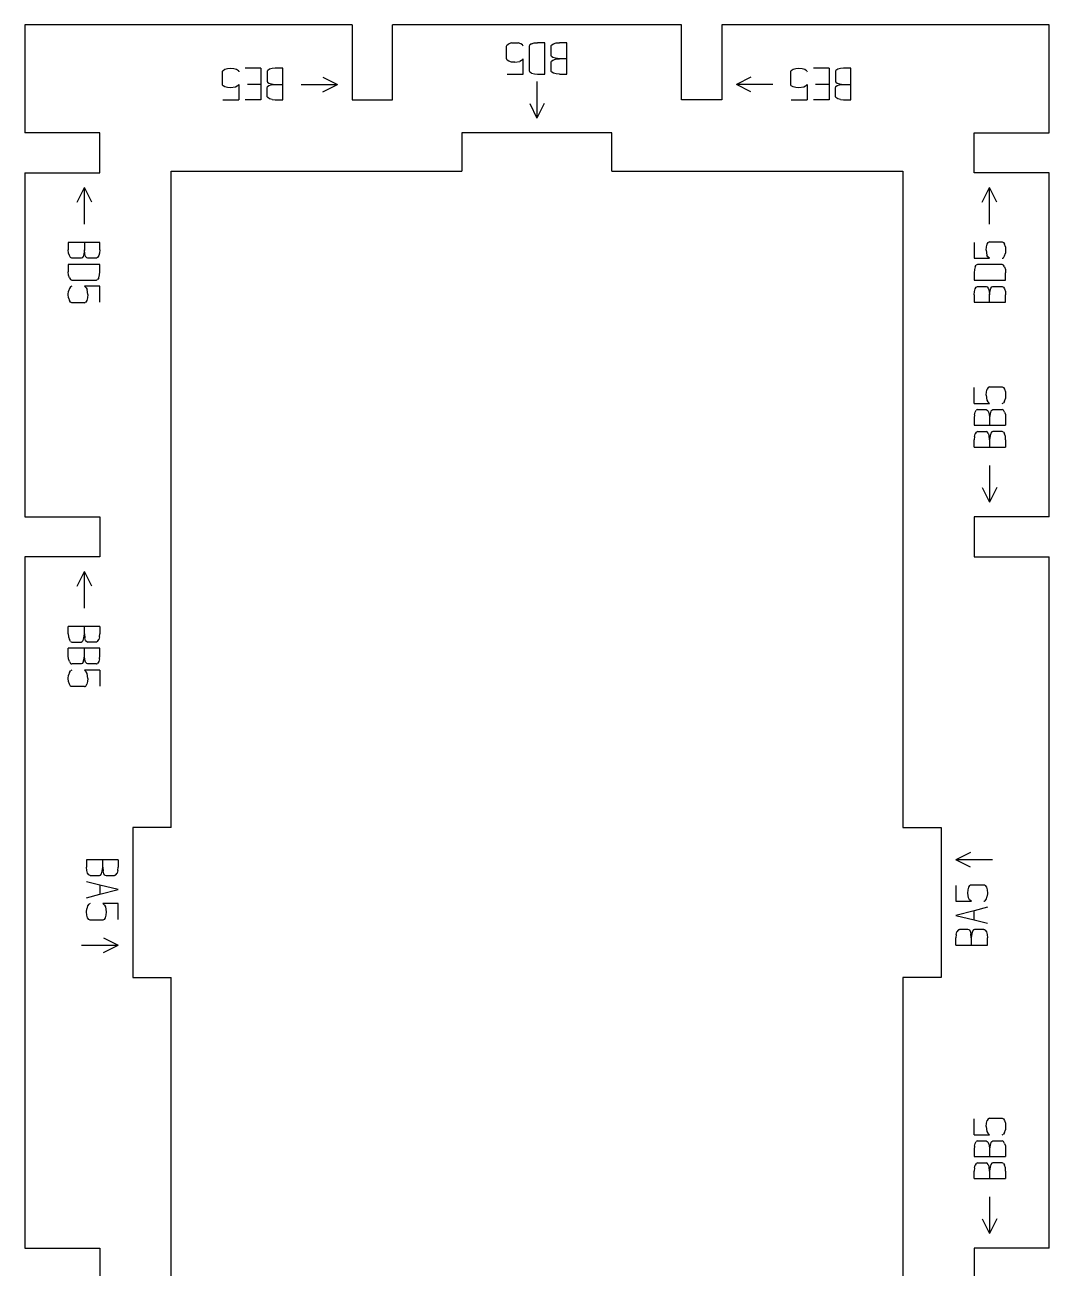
# Model space of a CAD drawing. Header units: millimetres. Extents: x 1033 to 1173, y -292 to 48.
# Drawn here: x 1033.1 to 1173.1, y -121.6 to 48.4 of the extents above; entities that cross this region are included whole.
import ezdxf

# ---------------------------------------------------------------- set-up
doc = ezdxf.new("R2010")
doc.units = ezdxf.units.MM
doc.layers.add('code', color=2, linetype='Continuous')
doc.layers.add('drawing', color=7, linetype='Continuous')

msp = doc.modelspace()

# ---------------------------------------------------------------- linework, layer by layer
at = {"layer": 'code'}
for p, q in [((1099.62, 45.96), (1099.25, 45.86)), ((1099.62, 45.96), (1100.06, 46)), ((1100.06, 46), (1100.5, 45.96)), ((1100.86, 45.86), (1100.5, 45.96)), ((1102.36, 45.86), (1102.72, 45.96)), ((1102.72, 45.96), (1103.16, 46)), ((1104.18, 46), (1103.16, 46)), ((1104.18, 41.69), (1104.18, 46)), ((1105.36, 45.86), (1105.72, 45.96)), ((1105.72, 45.96), (1106.16, 46)), ((1107.18, 46), (1106.16, 46)), ((1107.18, 43.8), (1107.18, 46)), ((1098.93, 45.52), (1098.95, 45.61)), ((1098.93, 43.8), (1098.93, 45.52)), ((1098.95, 45.61), (1099.01, 45.7)), ((1099.01, 45.7), (1099.25, 45.86)), ((1101.1, 45.7), (1100.86, 45.86)), ((1101.16, 45.61), (1101.1, 45.7)), ((1101.18, 45.52), (1101.16, 45.61)), ((1102.06, 45.61), (1102.04, 45.52)), ((1102.04, 45.52), (1102.04, 42.17)), ((1102.12, 45.7), (1102.06, 45.61)), ((1102.36, 45.86), (1102.12, 45.7)), ((1105.03, 45.52), (1105.05, 45.61)), ((1105.03, 44.26), (1105.03, 45.52)), ((1105.09, 44.11), (1105.03, 44.26)), ((1105.05, 45.61), (1105.12, 45.7)), ((1105.12, 45.7), (1105.36, 45.86)), ((1098.93, 43.8), (1098.95, 43.71)), ((1099.01, 43.62), (1098.95, 43.71)), ((1099.25, 43.46), (1099.01, 43.62)), ((1099.62, 43.36), (1099.25, 43.46)), ((1100.06, 43.32), (1099.62, 43.36)), ((1100.06, 43.32), (1100.73, 43.42)), ((1100.96, 43.55), (1100.73, 43.42)), ((1101.18, 43.8), (1100.96, 43.55)), ((1101.18, 41.69), (1101.18, 43.8)), ((1105.03, 43.34), (1105.09, 43.49)), ((1105.03, 42.17), (1105.03, 43.34)), ((1105.26, 43.97), (1105.09, 44.11)), ((1105.09, 43.49), (1105.26, 43.63)), ((1105.6, 43.87), (1105.26, 43.97)), ((1105.26, 43.63), (1105.61, 43.73)), ((1106.16, 43.8), (1105.6, 43.87)), ((1105.61, 43.73), (1106.16, 43.8)), ((1107.18, 43.8), (1106.16, 43.8)), ((1107.18, 41.69), (1107.18, 43.8)), ((1060.1, 42.02), (1060.12, 42.11)), ((1060.1, 40.3), (1060.1, 42.02)), ((1060.12, 42.11), (1060.18, 42.2)), ((1060.18, 42.2), (1060.42, 42.36)), ((1060.42, 42.36), (1060.78, 42.46)), ((1060.78, 42.46), (1061.22, 42.5)), ((1061.22, 42.5), (1061.66, 42.46)), ((1061.66, 42.46), (1062.03, 42.36)), ((1062.03, 42.36), (1062.27, 42.2)), ((1062.33, 42.11), (1062.27, 42.2)), ((1062.33, 42.11), (1062.35, 42.02)), ((1065.34, 42.5), (1063.22, 42.5)), ((1065.34, 42.5), (1065.34, 40.28)), ((1066.22, 42.11), (1066.2, 42.02)), ((1066.2, 42.02), (1066.2, 40.76)), ((1066.28, 42.2), (1066.22, 42.11)), ((1066.53, 42.36), (1066.28, 42.2)), ((1066.89, 42.46), (1066.53, 42.36)), ((1067.32, 42.5), (1066.89, 42.46)), ((1068.34, 42.5), (1067.32, 42.5)), ((1068.34, 40.3), (1068.34, 42.5)), ((1073.84, 41.3), (1075.84, 40.3)), ((1099.01, 41.69), (1101.18, 41.69)), ((1102.04, 42.17), (1102.06, 42.08)), ((1102.06, 42.08), (1102.12, 41.99)), ((1102.36, 41.83), (1102.12, 41.99)), ((1102.36, 41.83), (1102.73, 41.72)), ((1102.73, 41.72), (1103.16, 41.69)), ((1103.16, 41.69), (1104.18, 41.69)), ((1105.05, 42.08), (1105.03, 42.17)), ((1105.12, 41.99), (1105.05, 42.08)), ((1105.36, 41.83), (1105.12, 41.99)), ((1105.73, 41.72), (1105.36, 41.83)), ((1106.16, 41.69), (1105.73, 41.72)), ((1106.16, 41.69), (1107.18, 41.69)), ((1132.34, 41.3), (1130.34, 40.3)), ((1137.77, 42.02), (1137.79, 42.11)), ((1137.77, 40.3), (1137.77, 42.02)), ((1137.79, 42.11), (1137.85, 42.2)), ((1137.85, 42.2), (1138.09, 42.36)), ((1138.09, 42.36), (1138.45, 42.46)), ((1138.45, 42.46), (1138.89, 42.5)), ((1138.89, 42.5), (1139.33, 42.46)), ((1139.33, 42.46), (1139.69, 42.36)), ((1139.69, 42.36), (1139.93, 42.2)), ((1139.99, 42.11), (1139.93, 42.2)), ((1139.99, 42.11), (1140.01, 42.02)), ((1143.01, 42.5), (1140.88, 42.5)), ((1143.01, 42.5), (1143.01, 40.28)), ((1143.89, 42.11), (1143.87, 42.02)), ((1143.87, 42.02), (1143.87, 40.76)), ((1143.95, 42.2), (1143.89, 42.11)), ((1144.2, 42.36), (1143.95, 42.2)), ((1144.56, 42.46), (1144.2, 42.36)), ((1144.99, 42.5), (1144.56, 42.46)), ((1146.01, 42.5), (1144.99, 42.5)), ((1146.01, 40.3), (1146.01, 42.5)), ((1060.12, 40.21), (1060.1, 40.3)), ((1060.18, 40.12), (1060.12, 40.21)), ((1060.42, 39.96), (1060.18, 40.12)), ((1060.78, 39.86), (1060.42, 39.96)), ((1061.22, 39.82), (1060.78, 39.86)), ((1061.9, 39.92), (1061.22, 39.82)), ((1062.13, 40.05), (1061.9, 39.92)), ((1062.35, 40.3), (1062.13, 40.05)), ((1062.35, 40.3), (1062.35, 38.19)), ((1065.34, 40.28), (1063.52, 40.28)), ((1065.34, 40.28), (1065.34, 38.19)), ((1066.2, 40.76), (1066.26, 40.61)), ((1066.2, 39.84), (1066.26, 39.99)), ((1066.2, 38.67), (1066.2, 39.84)), ((1066.26, 40.61), (1066.43, 40.47)), ((1066.26, 39.99), (1066.43, 40.13)), ((1066.43, 40.47), (1066.77, 40.37)), ((1066.43, 40.13), (1066.77, 40.23)), ((1066.77, 40.37), (1067.32, 40.3)), ((1066.77, 40.23), (1067.32, 40.3)), ((1067.32, 40.3), (1068.34, 40.3)), ((1068.34, 38.19), (1068.34, 40.3)), ((1070.84, 40.3), (1075.84, 40.3)), ((1073.84, 39.3), (1075.84, 40.3)), ((1103.09, 40.69), (1103.09, 35.69)), ((1135.34, 40.3), (1130.34, 40.3)), ((1132.34, 39.3), (1130.34, 40.3)), ((1137.79, 40.21), (1137.77, 40.3)), ((1137.85, 40.12), (1137.79, 40.21)), ((1138.09, 39.96), (1137.85, 40.12)), ((1138.45, 39.86), (1138.09, 39.96)), ((1138.89, 39.82), (1138.45, 39.86)), ((1139.56, 39.92), (1138.89, 39.82)), ((1139.8, 40.05), (1139.56, 39.92)), ((1140.01, 40.3), (1139.8, 40.05)), ((1140.01, 40.3), (1140.01, 38.19)), ((1143.01, 40.28), (1141.18, 40.28)), ((1143.01, 40.28), (1143.01, 38.19)), ((1143.87, 40.76), (1143.92, 40.61)), ((1143.87, 39.84), (1143.92, 39.99)), ((1143.87, 38.67), (1143.87, 39.84)), ((1143.92, 40.61), (1144.1, 40.47)), ((1143.92, 39.99), (1144.1, 40.13)), ((1144.1, 40.47), (1144.43, 40.37)), ((1144.1, 40.13), (1144.44, 40.23)), ((1144.43, 40.37), (1144.99, 40.3)), ((1144.44, 40.23), (1144.99, 40.3)), ((1144.99, 40.3), (1146.01, 40.3)), ((1146.01, 38.19), (1146.01, 40.3)), ((1060.17, 38.19), (1062.35, 38.19)), ((1065.34, 38.19), (1063.22, 38.19)), ((1066.22, 38.58), (1066.2, 38.67)), ((1066.22, 38.58), (1066.28, 38.49)), ((1066.53, 38.33), (1066.28, 38.49)), ((1066.89, 38.22), (1066.53, 38.33)), ((1066.89, 38.22), (1067.32, 38.19)), ((1067.32, 38.19), (1068.34, 38.19)), ((1102.09, 37.69), (1103.09, 35.69)), ((1104.09, 37.69), (1103.09, 35.69)), ((1137.84, 38.19), (1140.01, 38.19)), ((1143.01, 38.19), (1140.88, 38.19)), ((1143.89, 38.58), (1143.87, 38.67)), ((1143.89, 38.58), (1143.95, 38.49)), ((1144.2, 38.33), (1143.95, 38.49)), ((1144.56, 38.22), (1144.2, 38.33)), ((1144.56, 38.22), (1144.99, 38.19)), ((1144.99, 38.19), (1146.01, 38.19)), ((1040.23, 24.19), (1041.23, 26.19)), ((1041.23, 21.19), (1041.23, 26.19)), ((1042.23, 24.19), (1041.23, 26.19)), ((1163.95, 24.19), (1164.95, 26.19)), ((1164.95, 21.19), (1164.95, 26.19)), ((1165.95, 24.19), (1164.95, 26.19)), ((1164.77, 18.68), (1164.86, 18.74)), ((1164.96, 18.76), (1164.86, 18.74)), ((1164.96, 18.76), (1166.67, 18.76)), ((1166.67, 18.76), (1166.77, 18.74)), ((1166.77, 18.74), (1166.85, 18.68)), ((1041.23, 18.69), (1039.03, 18.69)), ((1039.03, 18.69), (1039.03, 17.67)), ((1039.07, 17.24), (1039.03, 17.67)), ((1039.17, 16.88), (1039.07, 17.24)), ((1041.16, 17.11), (1041.06, 16.78)), ((1041.23, 17.67), (1041.16, 17.11)), ((1041.23, 18.69), (1041.23, 17.67)), ((1043.34, 18.69), (1041.23, 18.69)), ((1041.3, 17.12), (1041.23, 17.67)), ((1041.4, 16.78), (1041.3, 17.12)), ((1043.31, 17.24), (1043.2, 16.88)), ((1043.34, 17.67), (1043.31, 17.24)), ((1043.34, 17.67), (1043.34, 18.69)), ((1162.84, 18.69), (1162.84, 16.52)), ((1164.48, 17.64), (1164.51, 18.08)), ((1164.48, 17.64), (1164.58, 16.96)), ((1164.51, 18.08), (1164.62, 18.44)), ((1164.62, 18.44), (1164.77, 18.68)), ((1166.85, 18.68), (1167.01, 18.44)), ((1167.11, 18.08), (1167.01, 18.44)), ((1167.01, 16.84), (1167.11, 17.2)), ((1167.11, 18.08), (1167.15, 17.64)), ((1167.15, 17.64), (1167.11, 17.2)), ((1039.03, 15.69), (1039.03, 14.67)), ((1043.34, 15.69), (1039.03, 15.69)), ((1039.33, 16.63), (1039.17, 16.88)), ((1039.42, 16.57), (1039.33, 16.63)), ((1039.51, 16.55), (1039.42, 16.57)), ((1040.77, 16.55), (1039.51, 16.55)), ((1040.92, 16.6), (1040.77, 16.55)), ((1041.06, 16.78), (1040.92, 16.6)), ((1041.54, 16.6), (1041.4, 16.78)), ((1041.69, 16.55), (1041.54, 16.6)), ((1042.86, 16.55), (1041.69, 16.55)), ((1042.95, 16.57), (1042.86, 16.55)), ((1043.04, 16.63), (1042.95, 16.57)), ((1043.2, 16.88), (1043.04, 16.63)), ((1043.34, 14.67), (1043.34, 15.69)), ((1162.84, 16.52), (1164.96, 16.52)), ((1162.99, 15.34), (1162.88, 14.97)), ((1162.99, 15.34), (1163.14, 15.58)), ((1163.23, 15.64), (1163.14, 15.58)), ((1163.32, 15.66), (1163.23, 15.64)), ((1166.67, 15.66), (1163.32, 15.66)), ((1164.7, 16.73), (1164.58, 16.96)), ((1164.96, 16.52), (1164.7, 16.73)), ((1166.67, 16.52), (1166.77, 16.54)), ((1166.77, 15.64), (1166.67, 15.66)), ((1166.77, 16.54), (1166.85, 16.6)), ((1166.85, 15.58), (1166.77, 15.64)), ((1166.85, 16.6), (1167.01, 16.84)), ((1167.01, 15.34), (1166.85, 15.58)), ((1167.01, 15.34), (1167.12, 14.98)), ((1039.07, 14.23), (1039.03, 14.67)), ((1039.17, 13.87), (1039.07, 14.23)), ((1039.17, 13.87), (1039.33, 13.63)), ((1039.33, 13.63), (1039.42, 13.57)), ((1042.95, 13.57), (1043.04, 13.63)), ((1043.2, 13.87), (1043.04, 13.63)), ((1043.2, 13.87), (1043.31, 14.24)), ((1043.31, 14.24), (1043.34, 14.67)), ((1162.88, 14.97), (1162.84, 14.54)), ((1162.84, 14.54), (1162.84, 13.52)), ((1167.12, 14.98), (1167.15, 14.54)), ((1167.15, 13.52), (1167.15, 14.54)), ((1039.03, 11.57), (1039.07, 12.01)), ((1039.17, 12.37), (1039.07, 12.01)), ((1039.33, 12.61), (1039.17, 12.37)), ((1039.42, 12.67), (1039.33, 12.61)), ((1039.42, 13.57), (1039.51, 13.55)), ((1039.51, 12.69), (1039.42, 12.67)), ((1039.51, 13.55), (1042.86, 13.55)), ((1041.23, 12.69), (1041.48, 12.48)), ((1043.34, 12.69), (1041.23, 12.69)), ((1041.48, 12.48), (1041.61, 12.24)), ((1041.71, 11.57), (1041.61, 12.24)), ((1042.86, 13.55), (1042.95, 13.57)), ((1043.34, 10.52), (1043.34, 12.69)), ((1162.84, 13.52), (1167.15, 13.52)), ((1162.84, 11.54), (1162.88, 11.97)), ((1162.88, 11.97), (1162.99, 12.33)), ((1162.99, 12.33), (1163.14, 12.58)), ((1163.14, 12.58), (1163.23, 12.64)), ((1163.23, 12.64), (1163.32, 12.66)), ((1163.32, 12.66), (1164.49, 12.66)), ((1164.49, 12.66), (1164.64, 12.61)), ((1164.64, 12.61), (1164.78, 12.43)), ((1164.78, 12.43), (1164.89, 12.09)), ((1164.89, 12.09), (1164.95, 11.54)), ((1164.95, 11.54), (1165.02, 12.1)), ((1165.02, 12.1), (1165.13, 12.43)), ((1165.13, 12.43), (1165.26, 12.61)), ((1165.26, 12.61), (1165.41, 12.66)), ((1165.41, 12.66), (1166.67, 12.66)), ((1166.67, 12.66), (1166.77, 12.64)), ((1166.77, 12.64), (1166.86, 12.58)), ((1166.86, 12.58), (1167.01, 12.33)), ((1167.01, 12.33), (1167.12, 11.97)), ((1167.12, 11.97), (1167.15, 11.54)), ((1039.07, 11.13), (1039.03, 11.57)), ((1039.07, 11.13), (1039.17, 10.77)), ((1039.33, 10.53), (1039.17, 10.77)), ((1039.42, 10.47), (1039.33, 10.53)), ((1039.51, 10.45), (1039.42, 10.47)), ((1041.23, 10.45), (1039.51, 10.45)), ((1041.23, 10.45), (1041.32, 10.47)), ((1041.41, 10.53), (1041.32, 10.47)), ((1041.57, 10.77), (1041.41, 10.53)), ((1041.67, 11.13), (1041.57, 10.77)), ((1041.71, 11.57), (1041.67, 11.13)), ((1162.84, 11.54), (1162.84, 10.52)), ((1162.84, 10.52), (1164.95, 10.52)), ((1164.95, 10.52), (1164.95, 11.54)), ((1164.95, 10.52), (1167.15, 10.52)), ((1167.15, 10.52), (1167.15, 11.54)), ((1162.84, -3.32), (1162.84, -1.15)), ((1164.51, -1.75), (1164.62, -1.39)), ((1164.77, -1.15), (1164.62, -1.39)), ((1164.86, -1.09), (1164.77, -1.15)), ((1164.96, -1.07), (1164.86, -1.09)), ((1164.96, -1.07), (1166.67, -1.07)), ((1166.67, -1.07), (1166.77, -1.09)), ((1166.77, -1.09), (1166.85, -1.15)), ((1166.85, -1.15), (1167.01, -1.39)), ((1167.01, -1.39), (1167.11, -1.75)), ((1162.84, -3.32), (1164.96, -3.32)), ((1164.48, -2.19), (1164.51, -1.75)), ((1164.48, -2.19), (1164.58, -2.87)), ((1164.58, -2.87), (1164.7, -3.1)), ((1164.96, -3.32), (1164.7, -3.1)), ((1166.67, -3.32), (1166.77, -3.3)), ((1166.77, -3.3), (1166.85, -3.24)), ((1167.01, -3), (1166.85, -3.24)), ((1167.01, -3), (1167.11, -2.64)), ((1167.11, -1.75), (1167.15, -2.19)), ((1167.15, -2.19), (1167.11, -2.64)), ((1162.88, -4.87), (1162.84, -5.3)), ((1162.88, -4.87), (1162.99, -4.5)), ((1162.99, -4.5), (1163.14, -4.26)), ((1163.23, -4.19), (1163.14, -4.26)), ((1163.32, -4.17), (1163.23, -4.19)), ((1163.32, -4.17), (1164.49, -4.17)), ((1164.49, -4.17), (1164.64, -4.23)), ((1164.78, -4.4), (1164.64, -4.23)), ((1164.78, -4.4), (1164.89, -4.75)), ((1164.89, -4.75), (1164.95, -5.3)), ((1165.02, -4.74), (1164.95, -5.3)), ((1165.13, -4.4), (1165.02, -4.74)), ((1165.13, -4.4), (1165.26, -4.23)), ((1165.26, -4.23), (1165.41, -4.17)), ((1165.41, -4.17), (1166.67, -4.17)), ((1166.77, -4.19), (1166.67, -4.17)), ((1166.86, -4.26), (1166.77, -4.19)), ((1167.01, -4.5), (1166.86, -4.26)), ((1167.01, -4.5), (1167.12, -4.86)), ((1167.12, -4.86), (1167.15, -5.3)), ((1162.84, -5.3), (1162.84, -6.32)), ((1162.84, -6.32), (1164.95, -6.32)), ((1164.95, -5.3), (1164.95, -6.32)), ((1164.95, -6.32), (1167.15, -6.32)), ((1167.15, -5.3), (1167.15, -6.32)), ((1162.88, -7.87), (1162.84, -8.29)), ((1162.84, -9.31), (1162.84, -8.29)), ((1162.88, -7.87), (1162.99, -7.5)), ((1163.14, -7.25), (1162.99, -7.5)), ((1163.14, -7.25), (1163.23, -7.19)), ((1163.32, -7.17), (1163.23, -7.19)), ((1163.32, -7.17), (1164.49, -7.17)), ((1164.64, -7.23), (1164.49, -7.17)), ((1164.78, -7.4), (1164.64, -7.23)), ((1164.78, -7.4), (1164.89, -7.74)), ((1164.95, -8.29), (1164.89, -7.74)), ((1165.02, -7.74), (1164.95, -8.29)), ((1164.95, -8.29), (1164.95, -9.31)), ((1165.13, -7.4), (1165.02, -7.74)), ((1165.26, -7.23), (1165.13, -7.4)), ((1165.41, -7.17), (1165.26, -7.23)), ((1166.67, -7.17), (1165.41, -7.17)), ((1166.77, -7.19), (1166.67, -7.17)), ((1166.86, -7.25), (1166.77, -7.19)), ((1166.86, -7.25), (1167.01, -7.5)), ((1167.12, -7.86), (1167.01, -7.5)), ((1167.15, -8.29), (1167.12, -7.86)), ((1167.15, -8.29), (1167.15, -9.31)), ((1162.84, -9.31), (1164.95, -9.31)), ((1164.95, -9.31), (1167.15, -9.31)), ((1164.95, -11.81), (1164.95, -16.81)), ((1163.95, -14.81), (1164.95, -16.81)), ((1165.95, -14.81), (1164.95, -16.81)), ((1040.23, -28.31), (1041.23, -26.31)), ((1041.23, -31.31), (1041.23, -26.31)), ((1042.23, -28.31), (1041.23, -26.31)), ((1041.23, -33.81), (1039.03, -33.81)), ((1039.03, -34.83), (1039.03, -33.81)), ((1041.23, -34.83), (1041.23, -33.81)), ((1043.34, -33.81), (1041.23, -33.81)), ((1043.34, -33.81), (1043.34, -34.83)), ((1039.03, -34.83), (1039.07, -35.26)), ((1039.07, -35.26), (1039.17, -35.62)), ((1039.33, -35.87), (1039.17, -35.62)), ((1041.06, -35.72), (1041.16, -35.39)), ((1041.16, -35.39), (1041.23, -34.83)), ((1041.23, -34.83), (1041.3, -35.38)), ((1041.4, -35.72), (1041.3, -35.38)), ((1043.04, -35.87), (1043.2, -35.62)), ((1043.31, -35.26), (1043.2, -35.62)), ((1043.31, -35.26), (1043.34, -34.83)), ((1039.03, -37.83), (1039.03, -36.81)), ((1041.23, -36.81), (1039.03, -36.81)), ((1039.33, -35.87), (1039.42, -35.93)), ((1039.42, -35.93), (1039.51, -35.95)), ((1039.51, -35.95), (1040.77, -35.95)), ((1040.77, -35.95), (1040.92, -35.9)), ((1040.92, -35.9), (1041.06, -35.72)), ((1043.34, -36.81), (1041.23, -36.81)), ((1041.23, -37.83), (1041.23, -36.81)), ((1041.4, -35.72), (1041.54, -35.9)), ((1041.54, -35.9), (1041.69, -35.95)), ((1042.86, -35.95), (1041.69, -35.95)), ((1042.86, -35.95), (1042.95, -35.93)), ((1043.04, -35.87), (1042.95, -35.93)), ((1043.34, -37.83), (1043.34, -36.81)), ((1039.07, -38.26), (1039.03, -37.83)), ((1039.17, -38.62), (1039.07, -38.26)), ((1039.17, -38.62), (1039.33, -38.87)), ((1039.33, -38.87), (1039.42, -38.93)), ((1039.42, -38.93), (1039.51, -38.95)), ((1040.77, -38.95), (1039.51, -38.95)), ((1040.92, -38.89), (1040.77, -38.95)), ((1041.06, -38.72), (1040.92, -38.89)), ((1041.06, -38.72), (1041.16, -38.38)), ((1041.16, -38.38), (1041.23, -37.83)), ((1041.3, -38.38), (1041.23, -37.83)), ((1041.4, -38.72), (1041.3, -38.38)), ((1041.4, -38.72), (1041.54, -38.89)), ((1041.69, -38.95), (1041.54, -38.89)), ((1042.86, -38.95), (1041.69, -38.95)), ((1042.86, -38.95), (1042.95, -38.93)), ((1042.95, -38.93), (1043.04, -38.87)), ((1043.2, -38.62), (1043.04, -38.87)), ((1043.31, -38.26), (1043.2, -38.62)), ((1043.31, -38.26), (1043.34, -37.83)), ((1039.03, -40.93), (1039.07, -40.49)), ((1039.17, -40.13), (1039.07, -40.49)), ((1039.17, -40.13), (1039.33, -39.89)), ((1039.42, -39.83), (1039.33, -39.89)), ((1039.51, -39.81), (1039.42, -39.83)), ((1043.34, -39.81), (1041.23, -39.81)), ((1041.23, -39.81), (1041.48, -40.02)), ((1041.61, -40.26), (1041.48, -40.02)), ((1041.71, -40.93), (1041.61, -40.26)), ((1043.34, -39.81), (1043.34, -41.98)), ((1039.07, -41.37), (1039.03, -40.93)), ((1039.17, -41.73), (1039.07, -41.37)), ((1039.33, -41.97), (1039.17, -41.73)), ((1039.42, -42.03), (1039.33, -41.97)), ((1039.51, -42.05), (1039.42, -42.03)), ((1041.23, -42.05), (1039.51, -42.05)), ((1041.23, -42.05), (1041.32, -42.03)), ((1041.32, -42.03), (1041.41, -41.97)), ((1041.41, -41.97), (1041.57, -41.73)), ((1041.67, -41.37), (1041.57, -41.73)), ((1041.71, -40.93), (1041.67, -41.37)), ((1041.53, -65.73), (1041.53, -66.75)), ((1043.73, -65.73), (1041.53, -65.73)), ((1045.84, -65.73), (1043.73, -65.73)), ((1043.73, -66.75), (1043.73, -65.73)), ((1045.84, -65.73), (1045.84, -66.75)), ((1162.34, -64.73), (1160.34, -65.73)), ((1165.34, -65.73), (1160.34, -65.73)), ((1162.34, -66.73), (1160.34, -65.73)), ((1041.57, -67.18), (1041.53, -66.75)), ((1041.67, -67.54), (1041.57, -67.18)), ((1041.83, -67.79), (1041.67, -67.54)), ((1041.92, -67.85), (1041.83, -67.79)), ((1042.01, -67.87), (1041.92, -67.85)), ((1042.01, -67.87), (1043.27, -67.87)), ((1043.27, -67.87), (1043.42, -67.81)), ((1043.42, -67.81), (1043.56, -67.64)), ((1043.56, -67.64), (1043.66, -67.3)), ((1043.66, -67.3), (1043.73, -66.75)), ((1043.73, -66.75), (1043.8, -67.3)), ((1043.9, -67.64), (1043.8, -67.3)), ((1044.04, -67.81), (1043.9, -67.64)), ((1044.04, -67.81), (1044.19, -67.87)), ((1044.19, -67.87), (1045.36, -67.87)), ((1045.45, -67.85), (1045.36, -67.87)), ((1045.45, -67.85), (1045.54, -67.79)), ((1045.54, -67.79), (1045.7, -67.54)), ((1045.81, -67.18), (1045.7, -67.54)), ((1045.81, -67.18), (1045.84, -66.75)), ((1043.36, -69.18), (1041.53, -68.73)), ((1045.85, -69.79), (1043.36, -69.18)), ((1043.36, -69.18), (1043.36, -70.44)), ((1160.34, -69.23), (1160.34, -71.4)), ((1162.01, -69.84), (1162.12, -69.48)), ((1162.12, -69.48), (1162.27, -69.23)), ((1162.27, -69.23), (1162.36, -69.17)), ((1162.36, -69.17), (1162.46, -69.15)), ((1162.46, -69.15), (1164.17, -69.15)), ((1164.17, -69.15), (1164.27, -69.17)), ((1164.27, -69.17), (1164.35, -69.23)), ((1164.35, -69.23), (1164.51, -69.48)), ((1164.51, -69.48), (1164.61, -69.84)), ((1041.53, -70.91), (1043.36, -70.44)), ((1043.36, -70.44), (1045.85, -69.79)), ((1161.98, -70.28), (1162.01, -69.84)), ((1162.08, -70.95), (1161.98, -70.28)), ((1162.2, -71.18), (1162.08, -70.95)), ((1162.46, -71.4), (1162.2, -71.18)), ((1164.17, -71.4), (1164.27, -71.38)), ((1164.35, -71.32), (1164.27, -71.38)), ((1164.35, -71.32), (1164.51, -71.08)), ((1164.51, -71.08), (1164.61, -70.72)), ((1164.61, -69.84), (1164.65, -70.28)), ((1164.65, -70.28), (1164.61, -70.72)), ((1041.53, -72.85), (1041.57, -72.41)), ((1041.57, -73.29), (1041.53, -72.85)), ((1041.67, -72.04), (1041.57, -72.41)), ((1041.83, -71.8), (1041.67, -72.04)), ((1041.83, -71.8), (1041.92, -71.74)), ((1042.01, -71.72), (1041.92, -71.74)), ((1045.84, -71.72), (1043.73, -71.72)), ((1043.73, -71.72), (1043.98, -71.94)), ((1043.98, -71.94), (1044.11, -72.17)), ((1044.11, -72.17), (1044.21, -72.85)), ((1044.21, -72.85), (1044.17, -73.29)), ((1045.84, -73.9), (1045.84, -71.72)), ((1160.34, -71.4), (1162.46, -71.4)), ((1162.83, -72.69), (1160.34, -73.34)), ((1164.65, -72.21), (1162.83, -72.69)), ((1162.83, -73.95), (1162.83, -72.69)), ((1041.67, -73.65), (1041.57, -73.29)), ((1041.83, -73.89), (1041.67, -73.65)), ((1041.92, -73.95), (1041.83, -73.89)), ((1042.01, -73.97), (1041.92, -73.95)), ((1043.73, -73.97), (1042.01, -73.97)), ((1043.82, -73.95), (1043.73, -73.97)), ((1043.91, -73.89), (1043.82, -73.95)), ((1044.07, -73.65), (1043.91, -73.89)), ((1044.17, -73.29), (1044.07, -73.65)), ((1160.34, -73.34), (1162.83, -73.95)), ((1162.83, -73.95), (1164.65, -74.4)), ((1043.84, -76.4), (1045.84, -77.4)), ((1160.38, -75.95), (1160.34, -76.38)), ((1160.34, -77.4), (1160.34, -76.38)), ((1160.38, -75.95), (1160.49, -75.58)), ((1160.64, -75.34), (1160.49, -75.58)), ((1160.73, -75.27), (1160.64, -75.34)), ((1160.73, -75.27), (1160.82, -75.25)), ((1161.99, -75.25), (1160.82, -75.25)), ((1162.14, -75.31), (1161.99, -75.25)), ((1162.14, -75.31), (1162.28, -75.48)), ((1162.28, -75.48), (1162.39, -75.83)), ((1162.45, -76.38), (1162.39, -75.83)), ((1162.52, -75.82), (1162.45, -76.38)), ((1162.45, -76.38), (1162.45, -77.4)), ((1162.63, -75.48), (1162.52, -75.82)), ((1162.76, -75.31), (1162.63, -75.48)), ((1162.91, -75.25), (1162.76, -75.31)), ((1164.17, -75.25), (1162.91, -75.25)), ((1164.17, -75.25), (1164.27, -75.27)), ((1164.27, -75.27), (1164.36, -75.34)), ((1164.36, -75.34), (1164.51, -75.58)), ((1164.51, -75.58), (1164.62, -75.95)), ((1164.62, -75.95), (1164.65, -76.38)), ((1164.65, -77.4), (1164.65, -76.38)), ((1040.84, -77.4), (1045.84, -77.4)), ((1043.84, -78.4), (1045.84, -77.4)), ((1160.34, -77.4), (1162.45, -77.4)), ((1162.45, -77.4), (1164.65, -77.4)), ((1162.84, -103.32), (1162.84, -101.15)), ((1164.48, -102.19), (1164.51, -101.75)), ((1164.51, -101.75), (1164.62, -101.39)), ((1164.77, -101.15), (1164.62, -101.39)), ((1164.86, -101.09), (1164.77, -101.15)), ((1164.96, -101.07), (1164.86, -101.09)), ((1164.96, -101.07), (1166.67, -101.07)), ((1166.67, -101.07), (1166.77, -101.09)), ((1166.77, -101.09), (1166.85, -101.15)), ((1166.85, -101.15), (1167.01, -101.39)), ((1167.01, -101.39), (1167.11, -101.75)), ((1167.11, -101.75), (1167.15, -102.19)), ((1162.84, -103.32), (1164.96, -103.32)), ((1164.48, -102.19), (1164.58, -102.87)), ((1164.58, -102.87), (1164.7, -103.1)), ((1164.96, -103.32), (1164.7, -103.1)), ((1166.67, -103.32), (1166.77, -103.3)), ((1166.77, -103.3), (1166.85, -103.24)), ((1167.01, -103), (1166.85, -103.24)), ((1167.01, -103), (1167.11, -102.64)), ((1167.15, -102.19), (1167.11, -102.64)), ((1162.88, -104.87), (1162.84, -105.3)), ((1162.84, -105.3), (1162.84, -106.32)), ((1162.88, -104.87), (1162.99, -104.5)), ((1162.99, -104.5), (1163.14, -104.26)), ((1163.23, -104.19), (1163.14, -104.26)), ((1163.32, -104.17), (1163.23, -104.19)), ((1163.32, -104.17), (1164.49, -104.17)), ((1164.49, -104.17), (1164.64, -104.23)), ((1164.78, -104.4), (1164.64, -104.23)), ((1164.78, -104.4), (1164.89, -104.75)), ((1164.89, -104.75), (1164.95, -105.3)), ((1165.02, -104.74), (1164.95, -105.3)), ((1164.95, -105.3), (1164.95, -106.32)), ((1165.13, -104.4), (1165.02, -104.74)), ((1165.13, -104.4), (1165.26, -104.23)), ((1165.26, -104.23), (1165.41, -104.17)), ((1165.41, -104.17), (1166.67, -104.17)), ((1166.77, -104.19), (1166.67, -104.17)), ((1166.86, -104.26), (1166.77, -104.19)), ((1167.01, -104.5), (1166.86, -104.26)), ((1167.01, -104.5), (1167.12, -104.86)), ((1167.12, -104.86), (1167.15, -105.3)), ((1167.15, -105.3), (1167.15, -106.32)), ((1162.84, -106.32), (1164.95, -106.32)), ((1164.95, -106.32), (1167.15, -106.32)), ((1162.88, -107.87), (1162.84, -108.29)), ((1162.84, -109.31), (1162.84, -108.29)), ((1162.88, -107.87), (1162.99, -107.5)), ((1163.14, -107.25), (1162.99, -107.5)), ((1163.14, -107.25), (1163.23, -107.19)), ((1163.32, -107.17), (1163.23, -107.19)), ((1163.32, -107.17), (1164.49, -107.17)), ((1164.64, -107.23), (1164.49, -107.17)), ((1164.78, -107.4), (1164.64, -107.23)), ((1164.78, -107.4), (1164.89, -107.74)), ((1164.95, -108.29), (1164.89, -107.74)), ((1165.02, -107.74), (1164.95, -108.29)), ((1164.95, -108.29), (1164.95, -109.31)), ((1165.13, -107.4), (1165.02, -107.74)), ((1165.26, -107.23), (1165.13, -107.4)), ((1165.41, -107.17), (1165.26, -107.23)), ((1166.67, -107.17), (1165.41, -107.17)), ((1166.77, -107.19), (1166.67, -107.17)), ((1166.86, -107.25), (1166.77, -107.19)), ((1166.86, -107.25), (1167.01, -107.5)), ((1167.12, -107.86), (1167.01, -107.5)), ((1167.15, -108.29), (1167.12, -107.86)), ((1167.15, -108.29), (1167.15, -109.31)), ((1162.84, -109.31), (1164.95, -109.31)), ((1164.95, -109.31), (1167.15, -109.31)), ((1164.95, -111.81), (1164.95, -116.81)), ((1163.95, -114.81), (1164.95, -116.81)), ((1165.95, -114.81), (1164.95, -116.81))]:
    msp.add_line(p, q, dxfattribs=at)
at = {"layer": 'drawing'}
for p, q in [((1033.09, 48.44), (1033.09, 33.69)), ((1077.84, 48.44), (1033.09, 48.44)), ((1077.84, 48.44), (1077.84, 38.19)), ((1122.84, 48.44), (1083.34, 48.44)), ((1083.34, 38.19), (1083.34, 48.44)), ((1122.84, 38.19), (1122.84, 48.44)), ((1128.34, 48.44), (1128.34, 38.19)), ((1173.09, 48.44), (1128.34, 48.44)), ((1173.09, 33.69), (1173.09, 48.44)), ((1077.84, 38.19), (1083.34, 38.19)), ((1128.34, 38.19), (1122.84, 38.19)), ((1043.34, 33.69), (1033.09, 33.69)), ((1043.34, 28.19), (1043.34, 33.69)), ((1092.84, 33.69), (1092.84, 28.44)), ((1113.34, 33.69), (1092.84, 33.69)), ((1113.34, 28.44), (1113.34, 33.69)), ((1162.84, 28.19), (1162.84, 33.69)), ((1162.84, 33.69), (1173.09, 33.69)), ((1033.09, 28.19), (1033.09, -18.81)), ((1033.09, 28.19), (1043.34, 28.19)), ((1053.09, -61.31), (1053.09, 28.44)), ((1053.09, 28.44), (1092.84, 28.44)), ((1113.34, 28.44), (1153.09, 28.44)), ((1153.09, 28.44), (1153.09, -61.31)), ((1173.09, 28.19), (1162.84, 28.19)), ((1173.09, -18.81), (1173.09, 28.19)), ((1033.09, -18.81), (1043.34, -18.81)), ((1043.34, -18.81), (1043.34, -24.31)), ((1162.84, -18.81), (1162.84, -24.31)), ((1173.09, -18.81), (1162.84, -18.81)), ((1043.34, -24.31), (1033.09, -24.31)), ((1033.09, -24.31), (1033.09, -118.81)), ((1162.84, -24.31), (1173.09, -24.31)), ((1173.09, -118.81), (1173.09, -24.31)), ((1047.84, -61.31), (1047.84, -81.81)), ((1053.09, -61.31), (1047.84, -61.31)), ((1153.09, -61.31), (1158.34, -61.31)), ((1158.34, -61.31), (1158.34, -81.81)), ((1047.84, -81.81), (1053.09, -81.81)), ((1053.09, -161.31), (1053.09, -81.81)), ((1158.34, -81.81), (1153.09, -81.81)), ((1153.09, -81.81), (1153.09, -161.31)), ((1033.09, -118.81), (1043.34, -118.81)), ((1043.34, -118.81), (1043.34, -124.31)), ((1173.09, -118.81), (1162.84, -118.81)), ((1162.84, -118.81), (1162.84, -124.31))]:
    msp.add_line(p, q, dxfattribs=at)

doc.saveas('drawing.dxf')
